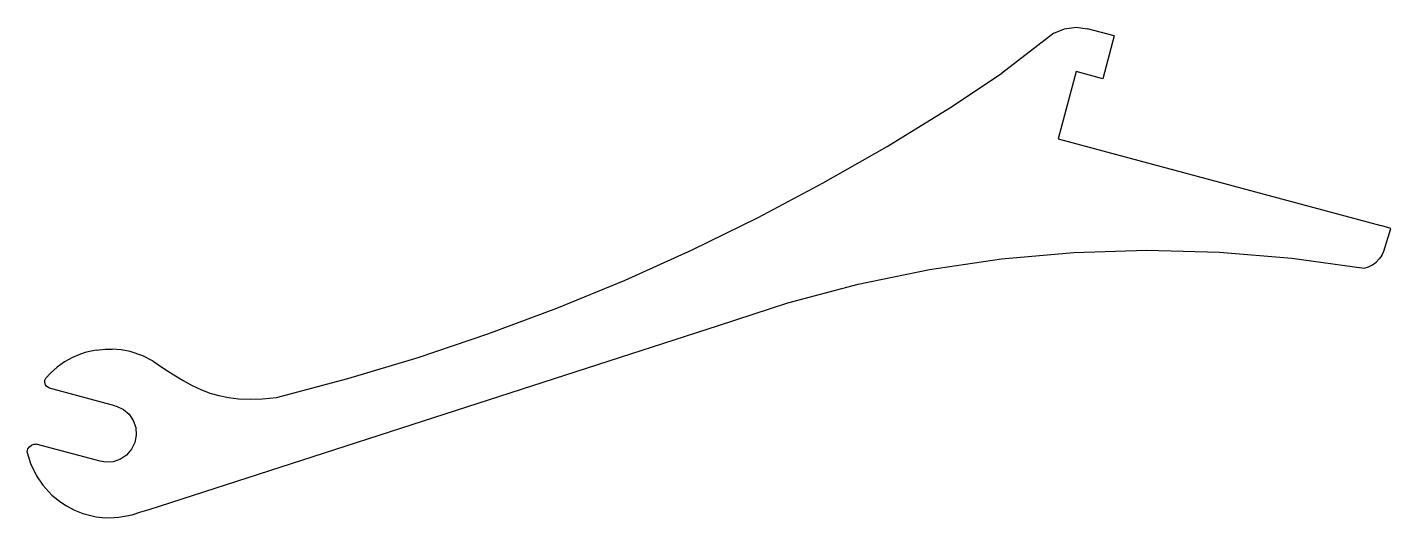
# Model space of a CAD drawing. Header units: millimetres. Extents: x -97 to 97, y -35 to 35.
import ezdxf

# ---------------------------------------------------------------- set-up
doc = ezdxf.new("R2010")
doc.units = ezdxf.units.MM

msp = doc.modelspace()

# ---------------------------------------------------------------- linework, layer by layer
for p, q in [((49.08, 34.02), (41.61, 28.29)), ((49.08, 34.02), (50.6, 34.65)), ((50.6, 34.65), (52.23, 34.87)), ((52.23, 34.87), (53.87, 34.65)), ((57.65, 33.64), (53.87, 34.65)), ((57.65, 33.64), (56.02, 27.55)), ((34.27, 23.43), (41.61, 28.29)), ((52.23, 28.57), (49.67, 19)), ((56.02, 27.55), (52.23, 28.57)), ((25.35, 17.93), (34.27, 23.43)), ((16.26, 12.73), (25.35, 17.93)), ((49.67, 19), (95.6, 6.7)), ((7.01, 7.82), (16.26, 12.73)), ((-2.4, 3.22), (7.01, 7.82)), ((97, 6.28), (95.6, 6.7)), ((96.02, 3.02), (97, 6.28)), ((-11.95, -1.07), (-2.4, 3.22)), ((41.61, 1.94), (51.93, 2.85)), ((51.93, 2.85), (62.28, 3.18)), ((62.28, 3.18), (72.63, 2.91)), ((72.63, 2.91), (82.95, 2.06)), ((82.95, 2.06), (93.21, 0.61)), ((95.74, 2.44), (95.37, 1.92)), ((95.74, 2.44), (96.02, 3.02)), ((21.21, -1.64), (31.36, 0.44)), ((31.36, 0.44), (41.61, 1.94)), ((93.21, 0.61), (93.82, 0.8)), ((93.82, 0.8), (94.4, 1.09)), ((94.4, 1.09), (94.92, 1.47)), ((94.92, 1.47), (95.37, 1.92)), ((-21.64, -5.06), (-11.95, -1.07)), ((11.2, -4.3), (21.21, -1.64)), ((-31.45, -8.72), (-21.64, -5.06)), ((1.36, -7.52), (11.2, -4.3)), ((-79.66, -33.71), (1.36, -7.52)), ((-41.38, -12.07), (-31.45, -8.72)), ((-88.76, -11.39), (-89.68, -11.7)), ((-88.14, -11.22), (-88.76, -11.39)), ((-87.19, -11.03), (-88.14, -11.22)), ((-87.19, -11.03), (-85.9, -10.9)), ((-85.9, -10.9), (-84.93, -10.89)), ((-83.65, -11), (-84.93, -10.89)), ((-82.38, -11.25), (-83.65, -11)), ((-80.55, -11.87), (-82.38, -11.25)), ((-92.75, -13.46), (-93.72, -14.32)), ((-91.69, -12.72), (-92.75, -13.46)), ((-90.56, -12.09), (-91.69, -12.72)), ((-89.68, -11.7), (-90.56, -12.09)), ((-79.11, -12.61), (-80.55, -11.87)), ((-79.11, -12.61), (-77.56, -13.63)), ((-51.41, -15.09), (-41.38, -12.07)), ((-94.49, -15.33), (-94.38, -15.02)), ((-94.49, -15.66), (-94.49, -15.33)), ((-93.72, -14.32), (-94.38, -15.02)), ((-77.56, -13.63), (-76.13, -14.55)), ((-76.13, -14.55), (-74.8, -15.36)), ((-74.8, -15.36), (-73.53, -16.06)), ((-61.53, -17.79), (-51.41, -15.09)), ((-94.39, -15.97), (-94.49, -15.66)), ((-94.2, -16.23), (-94.39, -15.97)), ((-93.86, -16.45), (-94.2, -16.23)), ((-84.54, -18.95), (-93.86, -16.45)), ((-73.53, -16.06), (-72.29, -16.65)), ((-72.29, -16.65), (-71.04, -17.14)), ((-71.04, -17.14), (-69.75, -17.51)), ((-84.54, -18.95), (-84.29, -18.99)), ((-84.29, -18.99), (-83.33, -19.46)), ((-69.75, -17.51), (-68.39, -17.78)), ((-68.39, -17.78), (-66.93, -17.95)), ((-66.93, -17.95), (-65.31, -18)), ((-65.31, -18), (-63.53, -17.95)), ((-63.53, -17.95), (-61.53, -17.79)), ((-83.33, -19.46), (-82.52, -20.16)), ((-82.52, -20.16), (-81.92, -21.05)), ((-81.92, -21.05), (-81.57, -22.06)), ((-81.5, -23.13), (-81.7, -24.18)), ((-81.57, -22.06), (-81.5, -23.13)), ((-96.96, -25.24), (-96.9, -25.07)), ((-96.9, -25.07), (-96.7, -24.78)), ((-96.7, -24.78), (-96.42, -24.56)), ((-96.42, -24.56), (-96.09, -24.43)), ((-96.09, -24.43), (-95.74, -24.41)), ((-86.64, -26.82), (-95.74, -24.41)), ((-82.17, -25.14), (-82.87, -25.95)), ((-81.7, -24.18), (-82.17, -25.14)), ((-97, -25.59), (-96.96, -25.24)), ((-97, -25.59), (-96.53, -27.14)), ((-96.53, -27.14), (-95.7, -28.89)), ((-85.84, -26.97), (-86.64, -26.82)), ((-84.77, -26.9), (-85.84, -26.97)), ((-83.76, -26.55), (-84.77, -26.9)), ((-82.87, -25.95), (-83.76, -26.55)), ((-95.7, -28.89), (-94.8, -30.23)), ((-94.8, -30.23), (-93.5, -31.66)), ((-93.5, -31.66), (-92.25, -32.68)), ((-92.25, -32.68), (-91.43, -33.2)), ((-91.43, -33.2), (-90.29, -33.8)), ((-90.29, -33.8), (-89.09, -34.27)), ((-89.09, -34.27), (-87.21, -34.73)), ((-87.21, -34.73), (-85.92, -34.87)), ((-85.92, -34.87), (-84.63, -34.86)), ((-84.63, -34.86), (-83.99, -34.81)), ((-83.99, -34.81), (-82.09, -34.44)), ((-82.09, -34.44), (-80.86, -34.03)), ((-80.86, -34.03), (-79.66, -33.71))]:
    msp.add_line(p, q)

doc.saveas('drawing.dxf')
